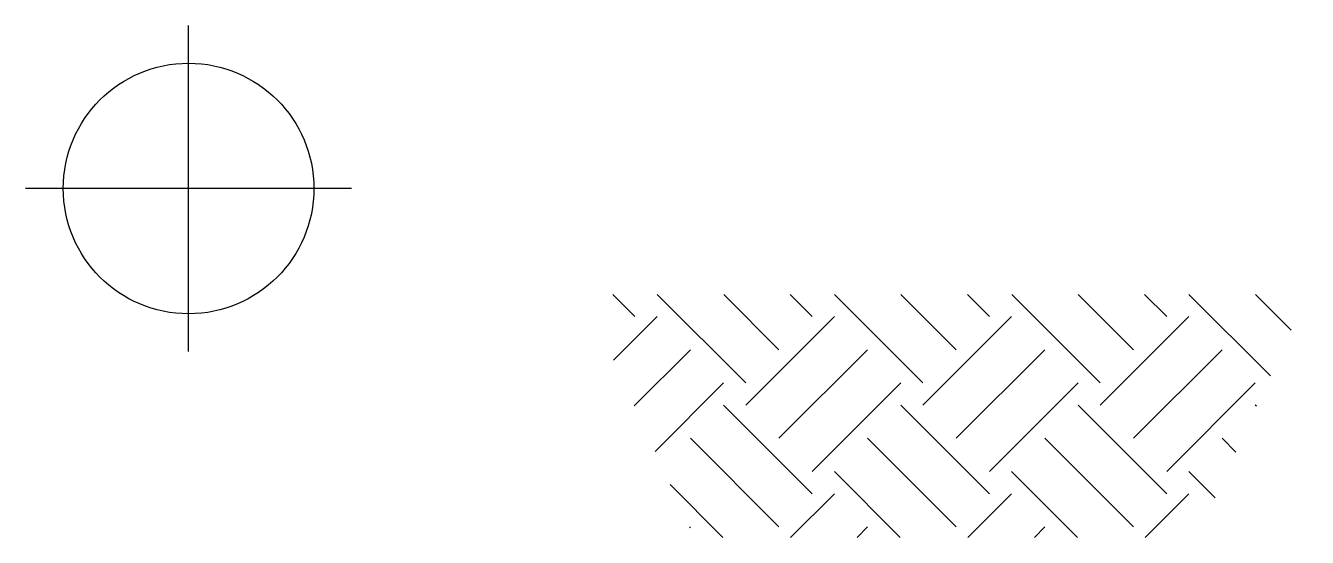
# Model space of a CAD drawing. Extents: x -172 to 339, y -97 to 107.
import ezdxf

# ---------------------------------------------------------------- set-up
doc = ezdxf.new("R2010")
doc.units = 0
doc.header["$LTSCALE"] = 10
doc.header["$MEASUREMENT"] = 0
doc.layers.add('~-L18', color=7, linetype='Continuous')
doc.layers.add('~-LHAT', color=7, linetype='Continuous')

msp = doc.modelspace()

# ---------------------------------------------------------------- hatches: boundary and pattern name
at = {"layer": '~-LHAT'}
h = msp.add_hatch(dxfattribs=at)
h.set_pattern_fill('EARTH', color=256, scale=200, angle=45, style=0)
h.paths.add_polyline_path([(339, 0), (50.35, 0), (94.35, -96.94), (295, -96.94)])

# ---------------------------------------------------------------- linework, layer by layer
at = {"layer": '~-L18'}
for p, q in [((-107.31, -22.72), (-107.31, 107.28)), ((-42.31, 42.28), (-172.31, 42.28))]:
    msp.add_line(p, q, dxfattribs=at)
msp.add_circle((-107.31, 42.28), 50, dxfattribs=at)

doc.saveas('drawing.dxf')
